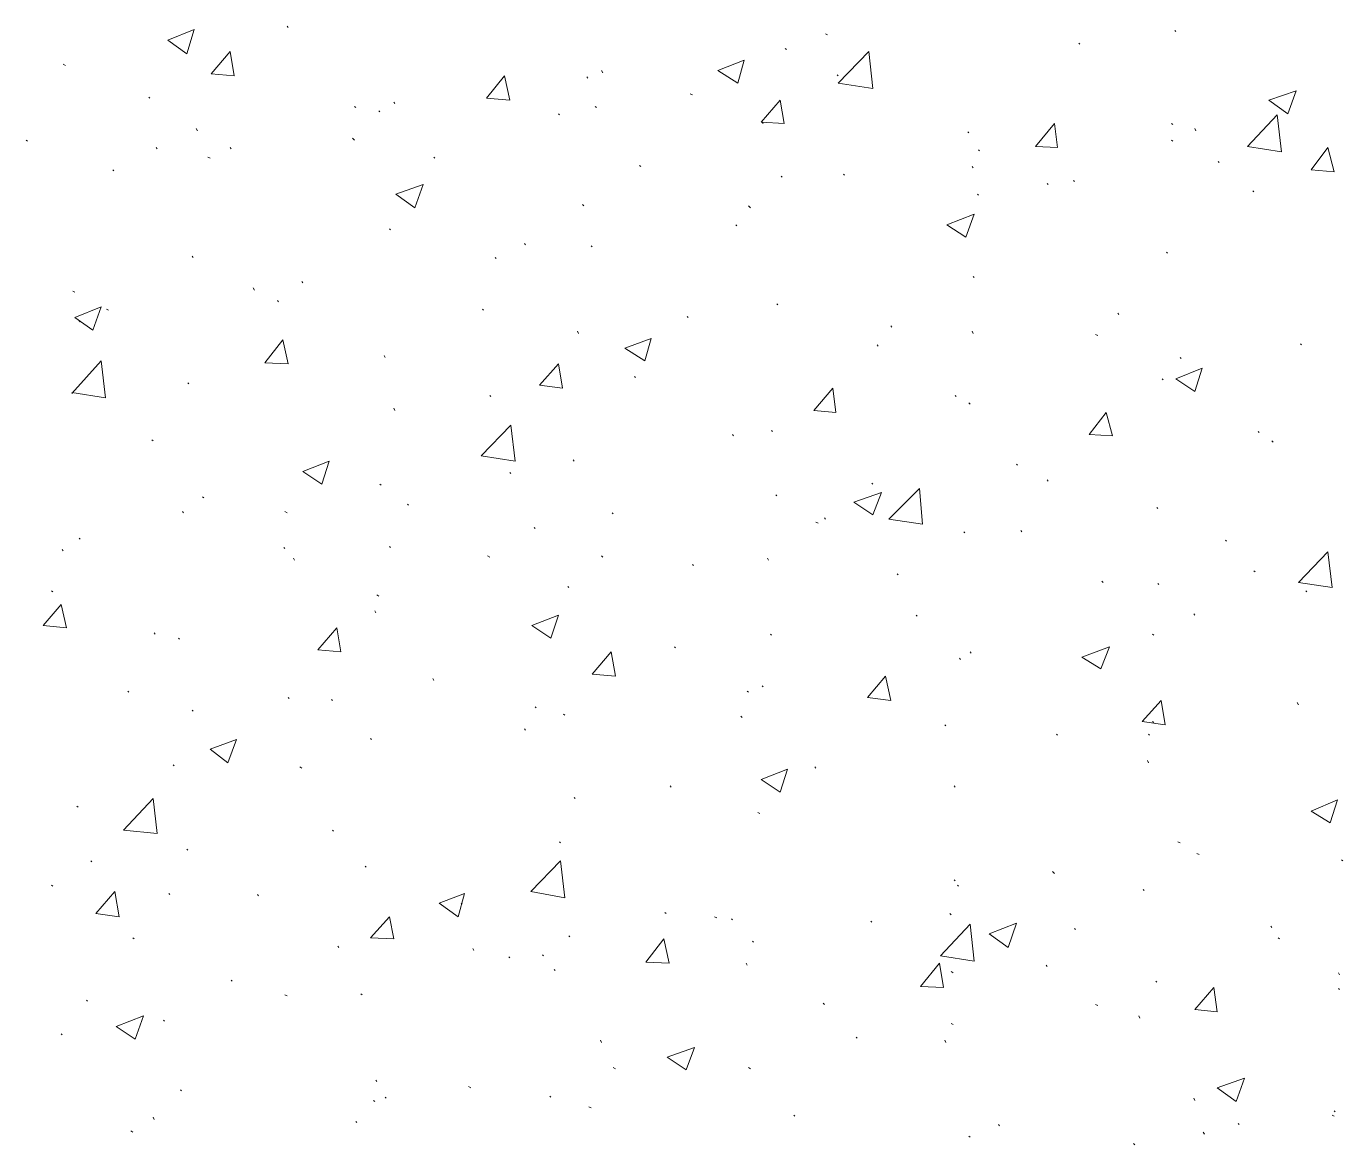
# Model space of a CAD drawing. Header units: millimetres. Extents: x 2928 to 3112, y 1220 to 1280.
# Drawn here: x 2951.043 to 2953.121, y 1245.727 to 1247.494 of the extents above; entities that cross this region are included whole.
import ezdxf

# ---------------------------------------------------------------- set-up
doc = ezdxf.new("R2010")
doc.units = ezdxf.units.MM

msp = doc.modelspace()

# ---------------------------------------------------------------- linework, layer by layer
at = {"color": 92, "linetype": 'Continuous', "lineweight": 13, "true_color": 0x00b800}
for points in [[(2951.26646, 1247.47204), (2951.30813, 1247.48871), (2951.30813, 1247.48871)], [(2951.29646, 1247.45038), (2951.30813, 1247.48871), (2951.30813, 1247.48871)], [(2951.45646, 1247.49204), (2951.4548, 1247.49371), (2951.4548, 1247.49371)], [(2952.30814, 1247.48038), (2952.30481, 1247.48204), (2952.30481, 1247.48204)], [(2952.85815, 1247.48538), (2952.85648, 1247.48704), (2952.85648, 1247.48704)], [(2951.26646, 1247.47204), (2951.29646, 1247.45038), (2951.29646, 1247.45038)], [(2952.24314, 1247.45704), (2952.24147, 1247.45871), (2952.24147, 1247.45871)], [(2952.70648, 1247.46538), (2952.70481, 1247.46704), (2952.70481, 1247.46704)], [(2951.10479, 1247.43204), (2951.10146, 1247.43371), (2951.10146, 1247.43371)], [(2951.33479, 1247.41871), (2951.36479, 1247.45371), (2951.36479, 1247.45371)], [(2951.37146, 1247.41538), (2951.36479, 1247.45371), (2951.36479, 1247.45371)], [(2952.13481, 1247.42371), (2952.17647, 1247.44038), (2952.17647, 1247.44038)], [(2952.16647, 1247.40371), (2952.17647, 1247.44038), (2952.17647, 1247.44038)], [(2952.32481, 1247.40371), (2952.37314, 1247.45371), (2952.37314, 1247.45371)], [(2952.37981, 1247.39538), (2952.37314, 1247.45371), (2952.37314, 1247.45371)], [(2951.33479, 1247.41871), (2951.37146, 1247.41538), (2951.37146, 1247.41538)], [(2951.7698, 1247.38038), (2951.79813, 1247.41538), (2951.79813, 1247.41538)], [(2951.80647, 1247.37704), (2951.79813, 1247.41538), (2951.79813, 1247.41538)], [(2951.9298, 1247.41204), (2951.92814, 1247.41371), (2951.92814, 1247.41371)], [(2951.95314, 1247.42038), (2951.95147, 1247.42371), (2951.95147, 1247.42371)], [(2952.13481, 1247.42371), (2952.16647, 1247.40371), (2952.16647, 1247.40371)], [(2952.32481, 1247.41538), (2952.32314, 1247.41704), (2952.32314, 1247.41704)], [(2952.32481, 1247.40371), (2952.37981, 1247.39538), (2952.37981, 1247.39538)], [(2953.00482, 1247.37704), (2953.04815, 1247.39204), (2953.04815, 1247.39204)], [(2953.03482, 1247.35537), (2953.04815, 1247.39204), (2953.04815, 1247.39204)], [(2951.23813, 1247.38038), (2951.23646, 1247.38204), (2951.23646, 1247.38204)], [(2951.6248, 1247.37204), (2951.62313, 1247.37371), (2951.62313, 1247.37371)], [(2951.7698, 1247.38038), (2951.80647, 1247.37704), (2951.80647, 1247.37704)], [(2952.0948, 1247.38538), (2952.09147, 1247.38704), (2952.09147, 1247.38704)], [(2952.20314, 1247.34204), (2952.23314, 1247.37704), (2952.23314, 1247.37704)], [(2952.23981, 1247.34037), (2952.23314, 1247.37704), (2952.23314, 1247.37704)], [(2953.00482, 1247.37704), (2953.03482, 1247.35537), (2953.03482, 1247.35537)], [(2951.56313, 1247.36538), (2951.56146, 1247.36704), (2951.56146, 1247.36704)], [(2951.60146, 1247.35871), (2951.5998, 1247.36037), (2951.5998, 1247.36037)], [(2951.8848, 1247.35371), (2951.88313, 1247.35537), (2951.88313, 1247.35537)], [(2951.94314, 1247.36538), (2951.94147, 1247.36704), (2951.94147, 1247.36704)], [(2952.97148, 1247.30371), (2953.01815, 1247.35371), (2953.01815, 1247.35371)], [(2953.02482, 1247.29537), (2953.01815, 1247.35371), (2953.01815, 1247.35371)], [(2951.31313, 1247.32871), (2951.31146, 1247.33204), (2951.31146, 1247.33204)], [(2952.20314, 1247.34204), (2952.23981, 1247.34037), (2952.23981, 1247.34037)], [(2952.20647, 1247.34037), (2952.20481, 1247.34204), (2952.20481, 1247.34204)], [(2952.63648, 1247.30371), (2952.66648, 1247.34037), (2952.66648, 1247.34037)], [(2952.67148, 1247.30204), (2952.66648, 1247.34037), (2952.66648, 1247.34037)], [(2952.85315, 1247.33871), (2952.85148, 1247.34037), (2952.85148, 1247.34037)], [(2952.88982, 1247.32871), (2952.88815, 1247.33204), (2952.88815, 1247.33204)], [(2951.04479, 1247.31204), (2951.04312, 1247.31371), (2951.04312, 1247.31371)], [(2951.56146, 1247.31371), (2951.55813, 1247.31704), (2951.55813, 1247.31704)], [(2952.53148, 1247.32537), (2952.52981, 1247.32704), (2952.52981, 1247.32704)], [(2952.85315, 1247.31204), (2952.85148, 1247.31371), (2952.85148, 1247.31371)], [(2951.24979, 1247.30037), (2951.24813, 1247.30204), (2951.24813, 1247.30204)], [(2951.36646, 1247.30037), (2951.36479, 1247.30204), (2951.36479, 1247.30204)], [(2952.54814, 1247.29704), (2952.54648, 1247.29871), (2952.54648, 1247.29871)], [(2952.63648, 1247.30371), (2952.67148, 1247.30204), (2952.67148, 1247.30204)], [(2952.97148, 1247.30371), (2953.02482, 1247.29537), (2953.02482, 1247.29537)], [(2953.07149, 1247.26704), (2953.09815, 1247.30204), (2953.09815, 1247.30204)], [(2953.10815, 1247.26371), (2953.09815, 1247.30204), (2953.09815, 1247.30204)], [(2951.33313, 1247.28537), (2951.32979, 1247.28704), (2951.32979, 1247.28704)], [(2951.68813, 1247.28537), (2951.68647, 1247.28704), (2951.68647, 1247.28704)], [(2952.01314, 1247.27204), (2952.01147, 1247.27371), (2952.01147, 1247.27371)], [(2952.53814, 1247.27037), (2952.53648, 1247.27204), (2952.53648, 1247.27204)], [(2952.92648, 1247.27871), (2952.92482, 1247.28037), (2952.92482, 1247.28037)], [(2951.18146, 1247.26537), (2951.17979, 1247.26704), (2951.17979, 1247.26704)], [(2952.23647, 1247.25537), (2952.23481, 1247.25704), (2952.23481, 1247.25704)], [(2952.33481, 1247.25871), (2952.33314, 1247.26037), (2952.33314, 1247.26037)], [(2952.69815, 1247.24871), (2952.69648, 1247.25037), (2952.69648, 1247.25037)], [(2953.07149, 1247.26704), (2953.10815, 1247.26371), (2953.10815, 1247.26371)], [(2951.62646, 1247.22871), (2951.6698, 1247.24371), (2951.6698, 1247.24371)], [(2951.62646, 1247.22871), (2951.65646, 1247.20704), (2951.65646, 1247.20704)], [(2951.65646, 1247.20704), (2951.6698, 1247.24371), (2951.6698, 1247.24371)], [(2952.54648, 1247.22704), (2952.54481, 1247.22871), (2952.54481, 1247.22871)], [(2952.65648, 1247.24371), (2952.65481, 1247.24537), (2952.65481, 1247.24537)], [(2952.98148, 1247.23204), (2952.97982, 1247.23371), (2952.97982, 1247.23371)], [(2951.92314, 1247.21037), (2951.92147, 1247.21204), (2951.92147, 1247.21204)], [(2952.18647, 1247.20704), (2952.18314, 1247.21037), (2952.18314, 1247.21037)], [(2952.49648, 1247.18037), (2952.53981, 1247.19704), (2952.53981, 1247.19704)], [(2952.52648, 1247.16037), (2952.53981, 1247.19704), (2952.53981, 1247.19704)], [(2951.61813, 1247.17204), (2951.61646, 1247.17371), (2951.61646, 1247.17371)], [(2952.16481, 1247.17871), (2952.16314, 1247.18037), (2952.16314, 1247.18037)], [(2952.49648, 1247.18037), (2952.52648, 1247.16037), (2952.52648, 1247.16037)], [(2951.83147, 1247.14871), (2951.8298, 1247.15037), (2951.8298, 1247.15037)], [(2951.93647, 1247.14537), (2951.9348, 1247.14704), (2951.9348, 1247.14704)], [(2951.30646, 1247.1287), (2951.30479, 1247.13037), (2951.30479, 1247.13037)], [(2951.7848, 1247.12704), (2951.78313, 1247.1287), (2951.78313, 1247.1287)], [(2952.84482, 1247.13537), (2952.84315, 1247.13704), (2952.84315, 1247.13704)], [(2951.40313, 1247.07704), (2951.40146, 1247.08037), (2951.40146, 1247.08037)], [(2951.4798, 1247.0887), (2951.47813, 1247.09037), (2951.47813, 1247.09037)], [(2952.53981, 1247.09704), (2952.53814, 1247.0987), (2952.53814, 1247.0987)], [(2951.11979, 1247.0737), (2951.11646, 1247.07537), (2951.11646, 1247.07537)], [(2951.44146, 1247.0587), (2951.4398, 1247.06037), (2951.4398, 1247.06037)], [(2951.11979, 1247.0337), (2951.16146, 1247.05037), (2951.16146, 1247.05037)], [(2951.14812, 1247.0137), (2951.16146, 1247.05037), (2951.16146, 1247.05037)], [(2951.17312, 1247.04537), (2951.16979, 1247.04704), (2951.16979, 1247.04704)], [(2951.7648, 1247.04537), (2951.76313, 1247.04704), (2951.76313, 1247.04704)], [(2952.22981, 1247.0537), (2952.22814, 1247.05537), (2952.22814, 1247.05537)], [(2952.76815, 1247.0387), (2952.76648, 1247.04037), (2952.76648, 1247.04037)], [(2951.11979, 1247.0337), (2951.14812, 1247.0137), (2951.14812, 1247.0137)], [(2951.12812, 1247.02704), (2951.12646, 1247.0287), (2951.12646, 1247.0287)], [(2952.08814, 1247.0337), (2952.08647, 1247.03537), (2952.08647, 1247.03537)], [(2952.40981, 1247.0187), (2952.40814, 1247.02037), (2952.40814, 1247.02037)], [(2951.41979, 1246.96204), (2951.44813, 1246.9987), (2951.44813, 1246.9987)], [(2951.45646, 1246.96037), (2951.44813, 1246.9987), (2951.44813, 1246.9987)], [(2951.9148, 1247.0087), (2951.91314, 1247.01204), (2951.91314, 1247.01204)], [(2951.98814, 1246.98537), (2952.0298, 1247.00037), (2952.0298, 1247.00037)], [(2952.0198, 1246.96537), (2952.0298, 1247.00037), (2952.0298, 1247.00037)], [(2952.53814, 1247.0087), (2952.53648, 1247.01204), (2952.53648, 1247.01204)], [(2952.73481, 1247.00537), (2952.73148, 1247.00704), (2952.73148, 1247.00704)], [(2951.98814, 1246.98537), (2952.0198, 1246.96537), (2952.0198, 1246.96537)], [(2952.38814, 1246.9887), (2952.38648, 1246.99037), (2952.38648, 1246.99037)], [(2953.05648, 1246.99037), (2953.05482, 1246.99204), (2953.05482, 1246.99204)], [(2951.11479, 1246.9137), (2951.16146, 1246.96537), (2951.16146, 1246.96537)], [(2951.16812, 1246.90704), (2951.16146, 1246.96537), (2951.16146, 1246.96537)], [(2951.41979, 1246.96204), (2951.45646, 1246.96037), (2951.45646, 1246.96037)], [(2951.6098, 1246.97037), (2951.60813, 1246.9737), (2951.60813, 1246.9737)], [(2951.85313, 1246.92704), (2951.88313, 1246.96037), (2951.88313, 1246.96037)], [(2951.8898, 1246.92204), (2951.88313, 1246.96037), (2951.88313, 1246.96037)], [(2952.86648, 1246.9687), (2952.86482, 1246.97037), (2952.86482, 1246.97037)], [(2952.0048, 1246.9387), (2952.00314, 1246.94037), (2952.00314, 1246.94037)], [(2952.83815, 1246.93537), (2952.83648, 1246.93704), (2952.83648, 1246.93704)], [(2952.85815, 1246.93704), (2952.89982, 1246.9537), (2952.89982, 1246.9537)], [(2952.85815, 1246.93704), (2952.88815, 1246.91704), (2952.88815, 1246.91704)], [(2952.88815, 1246.91704), (2952.89982, 1246.9537), (2952.89982, 1246.9537)], [(2951.11479, 1246.91537), (2951.16812, 1246.90704), (2951.16812, 1246.90704)], [(2951.29979, 1246.9287), (2951.29813, 1246.93037), (2951.29813, 1246.93037)], [(2951.85313, 1246.92704), (2951.8898, 1246.92204), (2951.8898, 1246.92204)], [(2952.28647, 1246.88703), (2952.31647, 1246.92204), (2952.31647, 1246.92204)], [(2952.32147, 1246.8837), (2952.31647, 1246.92204), (2952.31647, 1246.92204)], [(2951.77647, 1246.9087), (2951.7748, 1246.91037), (2951.7748, 1246.91037)], [(2952.51148, 1246.9087), (2952.50981, 1246.91037), (2952.50981, 1246.91037)], [(2952.53314, 1246.89704), (2952.53148, 1246.8987), (2952.53148, 1246.8987)], [(2951.6248, 1246.88703), (2951.62313, 1246.89037), (2951.62313, 1246.89037)], [(2952.28647, 1246.88703), (2952.32147, 1246.8837), (2952.32147, 1246.8837)], [(2952.72148, 1246.8487), (2952.74815, 1246.8837), (2952.74815, 1246.8837)], [(2952.75815, 1246.84703), (2952.74815, 1246.8837), (2952.74815, 1246.8837)], [(2951.76147, 1246.81537), (2951.80813, 1246.8637), (2951.80813, 1246.8637)], [(2951.8148, 1246.80703), (2951.80813, 1246.8637), (2951.80813, 1246.8637)], [(2952.22147, 1246.8537), (2952.21981, 1246.85537), (2952.21981, 1246.85537)], [(2952.98982, 1246.85203), (2952.98815, 1246.8537), (2952.98815, 1246.8537)], [(2951.24313, 1246.8387), (2951.24146, 1246.84037), (2951.24146, 1246.84037)], [(2952.15981, 1246.84703), (2952.15814, 1246.8487), (2952.15814, 1246.8487)], [(2952.72148, 1246.8487), (2952.75815, 1246.84703), (2952.75815, 1246.84703)], [(2953.01148, 1246.83703), (2953.00982, 1246.8387), (2953.00982, 1246.8387)], [(2951.76147, 1246.81537), (2951.8148, 1246.80703), (2951.8148, 1246.80703)], [(2951.4798, 1246.79037), (2951.52146, 1246.80703), (2951.52146, 1246.80703)], [(2951.4798, 1246.79037), (2951.5098, 1246.77037), (2951.5098, 1246.77037)], [(2951.5098, 1246.77037), (2951.52146, 1246.80703), (2951.52146, 1246.80703)], [(2951.90814, 1246.80703), (2951.90647, 1246.8087), (2951.90647, 1246.8087)], [(2952.60815, 1246.80037), (2952.60648, 1246.80203), (2952.60648, 1246.80203)], [(2951.60313, 1246.7687), (2951.60146, 1246.77037), (2951.60146, 1246.77037)], [(2951.80813, 1246.78703), (2951.80647, 1246.7887), (2951.80647, 1246.7887)], [(2952.37981, 1246.77037), (2952.37814, 1246.77203), (2952.37814, 1246.77203)], [(2952.65648, 1246.77537), (2952.65481, 1246.77703), (2952.65481, 1246.77703)], [(2951.32313, 1246.7487), (2951.32146, 1246.75037), (2951.32146, 1246.75037)], [(2952.22814, 1246.75203), (2952.22647, 1246.7537), (2952.22647, 1246.7537)], [(2952.34981, 1246.74203), (2952.39314, 1246.75703), (2952.39314, 1246.75703)], [(2952.37981, 1246.72203), (2952.39314, 1246.75703), (2952.39314, 1246.75703)], [(2952.40481, 1246.71537), (2952.45314, 1246.7637), (2952.45314, 1246.7637)], [(2952.45814, 1246.70703), (2952.45314, 1246.7637), (2952.45314, 1246.7637)], [(2951.29146, 1246.72537), (2951.28979, 1246.72703), (2951.28979, 1246.72703)], [(2951.4548, 1246.72537), (2951.45146, 1246.72703), (2951.45146, 1246.72703)], [(2951.64646, 1246.73703), (2951.6448, 1246.7387), (2951.6448, 1246.7387)], [(2952.34981, 1246.74203), (2952.37981, 1246.72203), (2952.37981, 1246.72203)], [(2952.82982, 1246.73203), (2952.82815, 1246.7337), (2952.82815, 1246.7337)], [(2951.9698, 1246.7237), (2951.96814, 1246.72537), (2951.96814, 1246.72537)], [(2952.29314, 1246.7087), (2952.28981, 1246.71037), (2952.28981, 1246.71037)], [(2952.30481, 1246.71537), (2952.30314, 1246.71703), (2952.30314, 1246.71703)], [(2952.40481, 1246.71537), (2952.45814, 1246.70703), (2952.45814, 1246.70703)], [(2951.12812, 1246.6837), (2951.12646, 1246.68537), (2951.12646, 1246.68537)], [(2951.84647, 1246.70037), (2951.8448, 1246.70203), (2951.8448, 1246.70203)], [(2952.52481, 1246.6937), (2952.52314, 1246.69537), (2952.52314, 1246.69537)], [(2952.61481, 1246.69537), (2952.61315, 1246.69703), (2952.61315, 1246.69703)], [(2951.10146, 1246.66537), (2951.09979, 1246.66703), (2951.09979, 1246.66703)], [(2951.45146, 1246.6687), (2951.4498, 1246.67037), (2951.4498, 1246.67037)], [(2951.61813, 1246.67037), (2951.61646, 1246.67203), (2951.61646, 1246.67203)], [(2952.93815, 1246.68037), (2952.93648, 1246.68203), (2952.93648, 1246.68203)], [(2951.46646, 1246.65036), (2951.4648, 1246.6537), (2951.4648, 1246.6537)], [(2951.7748, 1246.65536), (2951.77147, 1246.65703), (2951.77147, 1246.65703)], [(2951.95314, 1246.65536), (2951.95147, 1246.65703), (2951.95147, 1246.65703)], [(2952.21481, 1246.65036), (2952.21314, 1246.6537), (2952.21314, 1246.6537)], [(2953.05148, 1246.61536), (2953.09815, 1246.6637), (2953.09815, 1246.6637)], [(2953.10482, 1246.60703), (2953.09815, 1246.6637), (2953.09815, 1246.6637)], [(2952.09647, 1246.64203), (2952.0948, 1246.6437), (2952.0948, 1246.6437)], [(2952.41981, 1246.62703), (2952.41814, 1246.6287), (2952.41814, 1246.6287)], [(2952.98315, 1246.63203), (2952.98148, 1246.6337), (2952.98148, 1246.6337)], [(2951.8998, 1246.60703), (2951.89814, 1246.6087), (2951.89814, 1246.6087)], [(2952.74315, 1246.61536), (2952.74148, 1246.61703), (2952.74148, 1246.61703)], [(2952.83148, 1246.61203), (2952.82982, 1246.6137), (2952.82982, 1246.6137)], [(2953.05148, 1246.61536), (2953.10482, 1246.60703), (2953.10482, 1246.60703)], [(2951.08479, 1246.60036), (2951.08312, 1246.60203), (2951.08312, 1246.60203)], [(2951.5998, 1246.5937), (2951.59646, 1246.59536), (2951.59646, 1246.59536)], [(2953.06482, 1246.60036), (2953.06315, 1246.60203), (2953.06315, 1246.60203)], [(2951.06979, 1246.54703), (2951.09812, 1246.58036), (2951.09812, 1246.58036)], [(2951.10646, 1246.5437), (2951.09812, 1246.58036), (2951.09812, 1246.58036)], [(2951.5948, 1246.56703), (2951.59313, 1246.57036), (2951.59313, 1246.57036)], [(2951.84147, 1246.54703), (2951.88313, 1246.5637), (2951.88313, 1246.5637)], [(2951.87147, 1246.52703), (2951.88313, 1246.5637), (2951.88313, 1246.5637)], [(2952.44981, 1246.56203), (2952.44814, 1246.5637), (2952.44814, 1246.5637)], [(2952.88815, 1246.5637), (2952.88648, 1246.56536), (2952.88648, 1246.56536)], [(2951.06979, 1246.54703), (2951.10646, 1246.5437), (2951.10646, 1246.5437)], [(2951.50313, 1246.5087), (2951.53313, 1246.5437), (2951.53313, 1246.5437)], [(2951.5398, 1246.50536), (2951.53313, 1246.5437), (2951.53313, 1246.5437)], [(2951.84147, 1246.54703), (2951.87147, 1246.52703), (2951.87147, 1246.52703)], [(2951.24646, 1246.5337), (2951.24479, 1246.53536), (2951.24479, 1246.53536)], [(2951.28479, 1246.52536), (2951.28313, 1246.52703), (2951.28313, 1246.52703)], [(2952.21981, 1246.53203), (2952.21814, 1246.5337), (2952.21814, 1246.5337)], [(2952.82315, 1246.53203), (2952.82148, 1246.5337), (2952.82148, 1246.5337)], [(2951.50313, 1246.5087), (2951.5398, 1246.50536), (2951.5398, 1246.50536)], [(2951.93647, 1246.47036), (2951.96647, 1246.50536), (2951.96647, 1246.50536)], [(2951.97314, 1246.46703), (2951.96647, 1246.50536), (2951.96647, 1246.50536)], [(2952.06814, 1246.51203), (2952.06647, 1246.5137), (2952.06647, 1246.5137)], [(2952.53481, 1246.5037), (2952.53314, 1246.50536), (2952.53314, 1246.50536)], [(2952.70981, 1246.49703), (2952.75315, 1246.5137), (2952.75315, 1246.5137)], [(2952.73981, 1246.4787), (2952.75315, 1246.5137), (2952.75315, 1246.5137)], [(2952.51814, 1246.4937), (2952.51648, 1246.49536), (2952.51648, 1246.49536)], [(2952.70981, 1246.49703), (2952.73981, 1246.4787), (2952.73981, 1246.4787)], [(2951.68647, 1246.46036), (2951.6848, 1246.4637), (2951.6848, 1246.4637)], [(2951.93647, 1246.47036), (2951.97314, 1246.46703), (2951.97314, 1246.46703)], [(2952.37148, 1246.4337), (2952.39981, 1246.46703), (2952.39981, 1246.46703)], [(2952.40814, 1246.42869), (2952.39981, 1246.46703), (2952.39981, 1246.46703)], [(2951.20479, 1246.44203), (2951.20313, 1246.4437), (2951.20313, 1246.4437)], [(2952.18314, 1246.44203), (2952.18147, 1246.4437), (2952.18147, 1246.4437)], [(2952.20647, 1246.45036), (2952.20481, 1246.45203), (2952.20481, 1246.45203)], [(2951.45813, 1246.43203), (2951.45646, 1246.4337), (2951.45646, 1246.4337)], [(2951.52646, 1246.42869), (2951.5248, 1246.43036), (2951.5248, 1246.43036)], [(2951.84813, 1246.41703), (2951.84647, 1246.41869), (2951.84647, 1246.41869)], [(2952.37148, 1246.4337), (2952.40814, 1246.42869), (2952.40814, 1246.42869)], [(2952.80481, 1246.39536), (2952.83482, 1246.42869), (2952.83482, 1246.42869)], [(2952.84148, 1246.39036), (2952.83482, 1246.42869), (2952.83482, 1246.42869)], [(2953.05148, 1246.42203), (2953.04982, 1246.42536), (2953.04982, 1246.42536)], [(2951.30646, 1246.41203), (2951.30479, 1246.41369), (2951.30479, 1246.41369)], [(2951.89313, 1246.40536), (2951.89147, 1246.40703), (2951.89147, 1246.40703)], [(2952.17314, 1246.40203), (2952.17147, 1246.40369), (2952.17147, 1246.40369)], [(2952.80481, 1246.39536), (2952.84148, 1246.39036), (2952.84148, 1246.39036)], [(2952.82315, 1246.39369), (2952.82148, 1246.39536), (2952.82148, 1246.39536)], [(2951.83147, 1246.38203), (2951.8298, 1246.38369), (2951.8298, 1246.38369)], [(2952.49481, 1246.38869), (2952.49314, 1246.39036), (2952.49314, 1246.39036)], [(2952.67148, 1246.37369), (2952.66981, 1246.37536), (2952.66981, 1246.37536)], [(2952.81648, 1246.37369), (2952.81481, 1246.37536), (2952.81481, 1246.37536)], [(2951.33313, 1246.35203), (2951.37479, 1246.36703), (2951.37479, 1246.36703)], [(2951.36146, 1246.33036), (2951.37479, 1246.36703), (2951.37479, 1246.36703)], [(2951.58813, 1246.36703), (2951.58646, 1246.36869), (2951.58646, 1246.36869)], [(2951.33313, 1246.35203), (2951.36146, 1246.33036), (2951.36146, 1246.33036)], [(2952.81481, 1246.33036), (2952.81315, 1246.33369), (2952.81315, 1246.33369)], [(2951.27646, 1246.32536), (2951.27479, 1246.32703), (2951.27479, 1246.32703)], [(2951.47813, 1246.32203), (2951.4748, 1246.32369), (2951.4748, 1246.32369)], [(2952.20314, 1246.30369), (2952.24481, 1246.32036), (2952.24481, 1246.32036)], [(2952.23314, 1246.28369), (2952.24481, 1246.32036), (2952.24481, 1246.32036)], [(2952.28981, 1246.32203), (2952.28814, 1246.32369), (2952.28814, 1246.32369)], [(2952.06147, 1246.29203), (2952.0598, 1246.29369), (2952.0598, 1246.29369)], [(2952.20314, 1246.30369), (2952.23314, 1246.28369), (2952.23314, 1246.28369)], [(2952.50981, 1246.29203), (2952.50814, 1246.29369), (2952.50814, 1246.29369)], [(2951.19646, 1246.22369), (2951.24313, 1246.27369), (2951.24313, 1246.27369)], [(2951.24979, 1246.21869), (2951.24313, 1246.27369), (2951.24313, 1246.27369)], [(2951.9098, 1246.27369), (2951.90814, 1246.27536), (2951.90814, 1246.27536)], [(2953.07149, 1246.25369), (2953.11315, 1246.27203), (2953.11315, 1246.27203)], [(2953.10149, 1246.23536), (2953.11315, 1246.27203), (2953.11315, 1246.27203)], [(2951.12479, 1246.26036), (2951.12312, 1246.26203), (2951.12312, 1246.26203)], [(2952.20147, 1246.25036), (2952.19814, 1246.25203), (2952.19814, 1246.25203)], [(2953.07149, 1246.25369), (2953.10149, 1246.23536), (2953.10149, 1246.23536)], [(2951.19646, 1246.22369), (2951.24979, 1246.21869), (2951.24979, 1246.21869)], [(2951.52813, 1246.22203), (2951.52646, 1246.22369), (2951.52646, 1246.22369)], [(2951.29813, 1246.19202), (2951.29646, 1246.19369), (2951.29646, 1246.19369)], [(2951.88647, 1246.20369), (2951.8848, 1246.20536), (2951.8848, 1246.20536)], [(2952.86482, 1246.20369), (2952.86148, 1246.20536), (2952.86148, 1246.20536)], [(2952.89482, 1246.18536), (2952.89148, 1246.18702), (2952.89148, 1246.18702)], [(2951.14646, 1246.17369), (2951.14479, 1246.17536), (2951.14479, 1246.17536)], [(2951.5798, 1246.16536), (2951.57813, 1246.16702), (2951.57813, 1246.16702)], [(2951.8398, 1246.12702), (2951.88647, 1246.17536), (2951.88647, 1246.17536)], [(2951.89313, 1246.11702), (2951.88647, 1246.17536), (2951.88647, 1246.17536)], [(2953.12149, 1246.17536), (2953.11982, 1246.17702), (2953.11982, 1246.17702)], [(2952.50981, 1246.14369), (2952.50814, 1246.14536), (2952.50814, 1246.14536)], [(2952.66648, 1246.15536), (2952.66315, 1246.15869), (2952.66315, 1246.15869)], [(2951.08479, 1246.13536), (2951.08312, 1246.13702), (2951.08312, 1246.13702)], [(2951.15312, 1246.09202), (2951.18312, 1246.12702), (2951.18312, 1246.12702)], [(2951.18979, 1246.08702), (2951.18312, 1246.12702), (2951.18312, 1246.12702)], [(2951.8398, 1246.12702), (2951.89313, 1246.11702), (2951.89313, 1246.11702)], [(2952.51481, 1246.13536), (2952.51314, 1246.13702), (2952.51314, 1246.13702)], [(2952.80815, 1246.12869), (2952.80648, 1246.13036), (2952.80648, 1246.13036)], [(2951.26979, 1246.12202), (2951.26813, 1246.12369), (2951.26813, 1246.12369)], [(2951.40979, 1246.12036), (2951.40813, 1246.12202), (2951.40813, 1246.12202)], [(2951.6948, 1246.10869), (2951.7348, 1246.12369), (2951.7348, 1246.12369)], [(2951.6948, 1246.10869), (2951.7248, 1246.08702), (2951.7248, 1246.08702)], [(2951.7248, 1246.08702), (2951.7348, 1246.12369), (2951.7348, 1246.12369)], [(2951.73147, 1246.10702), (2951.7298, 1246.10869), (2951.7298, 1246.10869)], [(2951.15312, 1246.09202), (2951.18979, 1246.08702), (2951.18979, 1246.08702)], [(2951.58646, 1246.05369), (2951.61646, 1246.08702), (2951.61646, 1246.08702)], [(2951.62313, 1246.05202), (2951.61646, 1246.08702), (2951.61646, 1246.08702)], [(2952.05314, 1246.09202), (2952.05147, 1246.09369), (2952.05147, 1246.09369)], [(2952.13314, 1246.08536), (2952.12981, 1246.08702), (2952.12981, 1246.08702)], [(2952.15814, 1246.08202), (2952.15647, 1246.08369), (2952.15647, 1246.08369)], [(2952.50314, 1246.09036), (2952.50148, 1246.09202), (2952.50148, 1246.09202)], [(2952.37814, 1246.07869), (2952.37648, 1246.08036), (2952.37648, 1246.08036)], [(2952.48648, 1246.02536), (2952.53314, 1246.07536), (2952.53314, 1246.07536)], [(2952.53981, 1246.01702), (2952.53314, 1246.07536), (2952.53314, 1246.07536)], [(2952.56314, 1246.06036), (2952.60648, 1246.07702), (2952.60648, 1246.07702)], [(2952.59314, 1246.03869), (2952.60648, 1246.07702), (2952.60648, 1246.07702)], [(2952.69981, 1246.06702), (2952.69815, 1246.06869), (2952.69815, 1246.06869)], [(2953.00982, 1246.07036), (2953.00815, 1246.07202), (2953.00815, 1246.07202)], [(2951.21313, 1246.05202), (2951.21146, 1246.05369), (2951.21146, 1246.05369)], [(2951.58646, 1246.05369), (2951.62313, 1246.05202), (2951.62313, 1246.05202)], [(2951.90147, 1246.05536), (2951.8998, 1246.05702), (2951.8998, 1246.05702)], [(2952.02147, 1246.01536), (2952.0498, 1246.05202), (2952.0498, 1246.05202)], [(2952.05814, 1246.01369), (2952.0498, 1246.05202), (2952.0498, 1246.05202)], [(2952.19147, 1246.04702), (2952.18981, 1246.04869), (2952.18981, 1246.04869)], [(2952.56314, 1246.06036), (2952.59314, 1246.03869), (2952.59314, 1246.03869)], [(2953.02148, 1246.05202), (2953.01982, 1246.05369), (2953.01982, 1246.05369)], [(2951.53646, 1246.03869), (2951.5348, 1246.04036), (2951.5348, 1246.04036)], [(2951.7498, 1246.03369), (2951.74813, 1246.03702), (2951.74813, 1246.03702)], [(2951.80647, 1246.02202), (2951.8048, 1246.02369), (2951.8048, 1246.02369)], [(2951.8598, 1246.02536), (2951.85813, 1246.02702), (2951.85813, 1246.02702)], [(2952.48648, 1246.02536), (2952.53981, 1246.01702), (2952.53981, 1246.01702)], [(2951.87813, 1246.00202), (2951.87647, 1246.00369), (2951.87647, 1246.00369)], [(2952.02147, 1246.01536), (2952.05814, 1246.01369), (2952.05814, 1246.01369)], [(2952.18147, 1246.01036), (2952.17981, 1246.01369), (2952.17981, 1246.01369)], [(2952.45481, 1245.97702), (2952.48481, 1246.01369), (2952.48481, 1246.01369)], [(2952.49148, 1245.97536), (2952.48481, 1246.01369), (2952.48481, 1246.01369)], [(2952.50648, 1245.99869), (2952.50314, 1246.00036), (2952.50314, 1246.00036)], [(2952.65481, 1246.00869), (2952.65315, 1246.01036), (2952.65315, 1246.01036)], [(2951.36813, 1245.98536), (2951.36646, 1245.98702), (2951.36646, 1245.98702)], [(2952.82815, 1245.98369), (2952.82648, 1245.98536), (2952.82648, 1245.98536)], [(2953.11649, 1245.99536), (2953.11482, 1245.99869), (2953.11482, 1245.99869)], [(2951.4548, 1245.96202), (2951.45146, 1245.96369), (2951.45146, 1245.96369)], [(2951.57313, 1245.96369), (2951.57146, 1245.96536), (2951.57146, 1245.96536)], [(2952.45481, 1245.97702), (2952.49148, 1245.97536), (2952.49148, 1245.97536)], [(2952.88815, 1245.94035), (2952.91815, 1245.97536), (2952.91815, 1245.97536)], [(2952.92315, 1245.93702), (2952.91815, 1245.97536), (2952.91815, 1245.97536)], [(2953.11649, 1245.97202), (2953.11482, 1245.97369), (2953.11482, 1245.97369)], [(2951.13979, 1245.95369), (2951.13812, 1245.95535), (2951.13812, 1245.95535)], [(2952.30314, 1245.94869), (2952.30147, 1245.95035), (2952.30147, 1245.95035)], [(2952.73481, 1245.94702), (2952.73148, 1245.94869), (2952.73148, 1245.94869)], [(2952.88815, 1245.94035), (2952.92315, 1245.93702), (2952.92315, 1245.93702)], [(2951.18479, 1245.91369), (2951.22813, 1245.93035), (2951.22813, 1245.93035)], [(2951.21479, 1245.89369), (2951.22813, 1245.93035), (2951.22813, 1245.93035)], [(2951.26146, 1245.92202), (2951.25979, 1245.92369), (2951.25979, 1245.92369)], [(2952.50648, 1245.91702), (2952.50314, 1245.91869), (2952.50314, 1245.91869)], [(2952.80148, 1245.92702), (2952.79981, 1245.93035), (2952.79981, 1245.93035)], [(2951.09979, 1245.90035), (2951.09812, 1245.90202), (2951.09812, 1245.90202)], [(2951.18479, 1245.91369), (2951.21479, 1245.89369), (2951.21479, 1245.89369)], [(2952.35481, 1245.89535), (2952.35314, 1245.89702), (2952.35314, 1245.89702)], [(2951.95147, 1245.88869), (2951.9498, 1245.89202), (2951.9498, 1245.89202)], [(2952.0548, 1245.86535), (2952.09814, 1245.88035), (2952.09814, 1245.88035)], [(2952.0848, 1245.84535), (2952.09814, 1245.88035), (2952.09814, 1245.88035)], [(2952.49481, 1245.88869), (2952.49314, 1245.89202), (2952.49314, 1245.89202)], [(2952.0548, 1245.86535), (2952.0848, 1245.84535), (2952.0848, 1245.84535)], [(2951.97314, 1245.84702), (2951.9698, 1245.84869), (2951.9698, 1245.84869)], [(2952.18647, 1245.84702), (2952.18314, 1245.84869), (2952.18314, 1245.84869)], [(2951.28813, 1245.81202), (2951.28646, 1245.81369), (2951.28646, 1245.81369)], [(2951.59646, 1245.82702), (2951.5948, 1245.82869), (2951.5948, 1245.82869)], [(2951.7448, 1245.81702), (2951.74147, 1245.81869), (2951.74147, 1245.81869)], [(2952.92315, 1245.81702), (2952.96648, 1245.83202), (2952.96648, 1245.83202)], [(2952.92315, 1245.81702), (2952.95315, 1245.79535), (2952.95315, 1245.79535)], [(2952.95315, 1245.79535), (2952.96648, 1245.83202), (2952.96648, 1245.83202)], [(2951.59313, 1245.79535), (2951.59146, 1245.79702), (2951.59146, 1245.79702)], [(2951.61146, 1245.80035), (2951.6098, 1245.80202), (2951.6098, 1245.80202)], [(2951.87147, 1245.80202), (2951.8698, 1245.80369), (2951.8698, 1245.80369)], [(2952.88815, 1245.79702), (2952.88648, 1245.80035), (2952.88648, 1245.80035)], [(2951.9348, 1245.78535), (2951.93147, 1245.78702), (2951.93147, 1245.78702)], [(2952.25647, 1245.77202), (2952.25481, 1245.77369), (2952.25481, 1245.77369)], [(2953.10815, 1245.77202), (2953.10482, 1245.77369), (2953.10482, 1245.77369)], [(2953.10982, 1245.77869), (2953.10815, 1245.78035), (2953.10815, 1245.78035)], [(2951.24479, 1245.76702), (2951.24313, 1245.77035), (2951.24313, 1245.77035)], [(2951.5648, 1245.76202), (2951.56313, 1245.76369), (2951.56313, 1245.76369)], [(2952.57981, 1245.75702), (2952.57814, 1245.75869), (2952.57814, 1245.75869)], [(2952.95815, 1245.75869), (2952.95648, 1245.76035), (2952.95648, 1245.76035)], [(2951.21146, 1245.74702), (2951.20813, 1245.74869), (2951.20813, 1245.74869)], [(2952.53314, 1245.73869), (2952.53148, 1245.74035), (2952.53148, 1245.74035)], [(2952.90315, 1245.74369), (2952.90148, 1245.74702), (2952.90148, 1245.74702)], [(2952.79315, 1245.72702), (2952.79148, 1245.72868), (2952.79148, 1245.72868)]]:
    msp.add_lwpolyline(points, dxfattribs=at)

doc.saveas('drawing.dxf')
